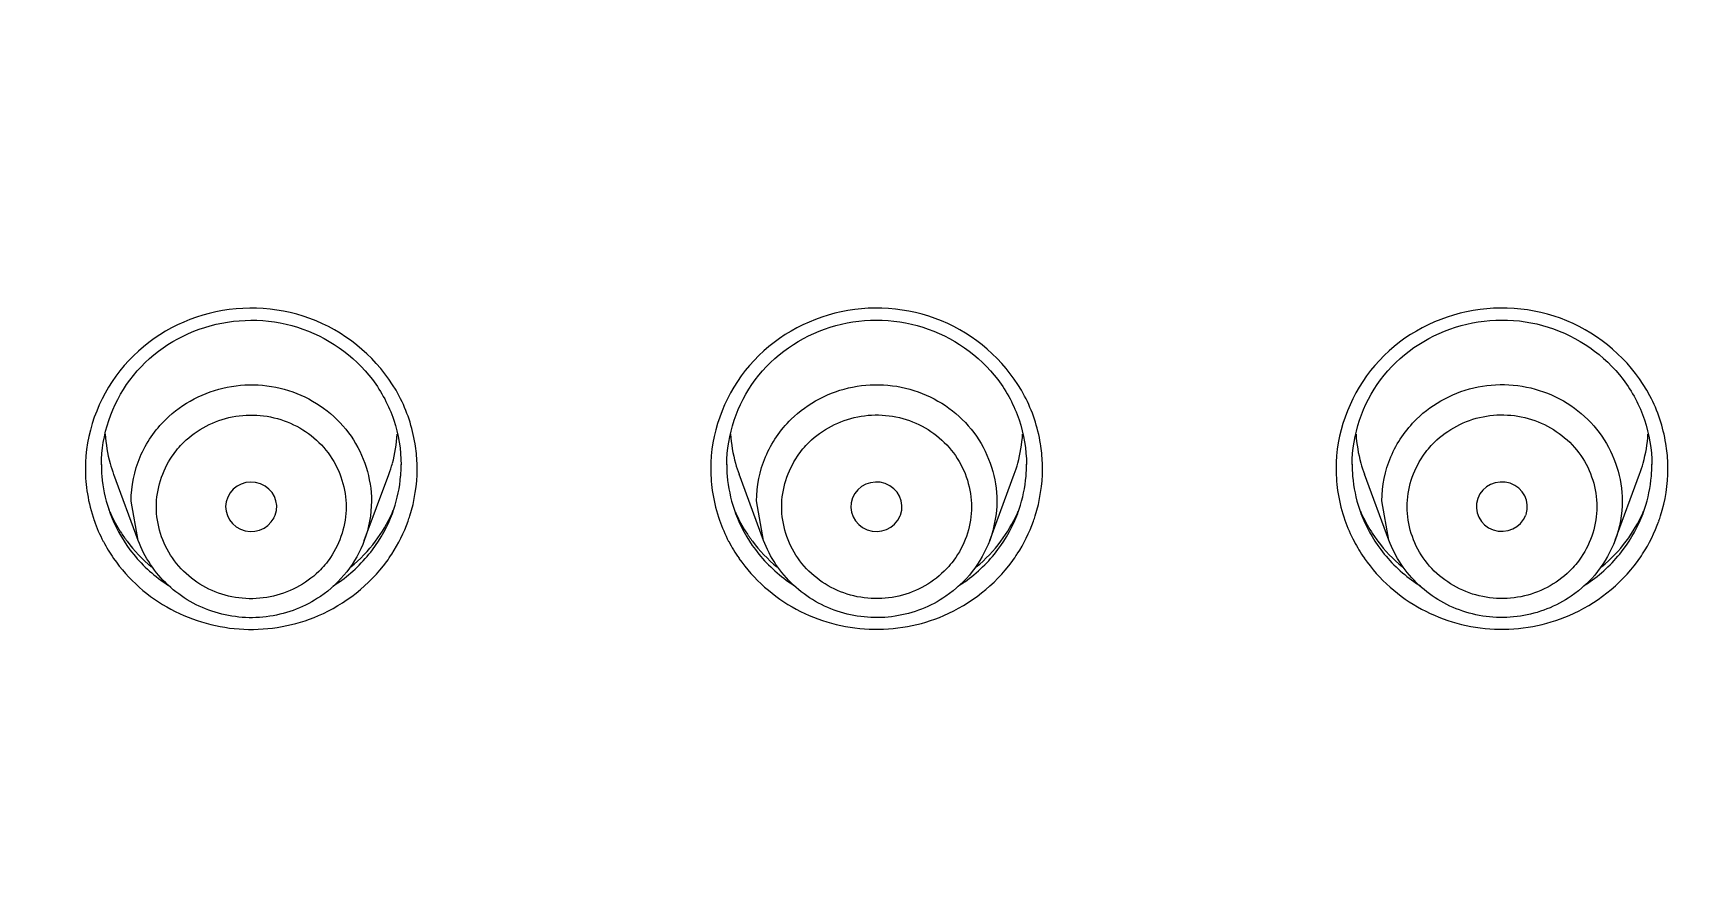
# Model space of a CAD drawing. Extents: x 1777 to 3131, y 3495 to 4487.
# Drawn here: x 2308.2 to 2327.91, y 4081.88 to 4092.01 of the extents above; entities that cross this region are included whole.
import ezdxf

# ---------------------------------------------------------------- set-up
doc = ezdxf.new("R2010")
doc.units = 0
doc.header["$LTSCALE"] = 30
doc.header["$MEASUREMENT"] = 0
for name, color, linetype in [('F3A55-R01_DXF_CONTINUOUS_LINE', 7, 'CONTINUOUS'), ('F3A55-R02_DXF_CONTINUOUS_LINE', 7, 'CONTINUOUS'), ('F3A55-R05_DXF_CONTINUOUS_LINE', 7, 'CONTINUOUS')]:
    doc.layers.add(name, color=color, linetype=linetype)

msp = doc.modelspace()

# ---------------------------------------------------------------- linework, layer by layer
at = {"layer": 'F3A55-R01_DXF_CONTINUOUS_LINE', "color": 9, "linetype": 'Continuous'}
for points, knots in [([(2291.632, 4163.749, 0), (2295.944, 4163.049, 0), (2304.434, 4160.78, 0), (2316.168, 4154.894, 0), (2326.405, 4146.785, 0), (2334.693, 4136.797, 0), (2340.671, 4125.36, 0), (2344.078, 4112.966, 0), (2344.762, 4100.161, 0), (2343.382, 4091.714, 0), (2342.255, 4087.625, 0)], [0, 0, 0, 0, 0.127243, 0.253926, 0.379839, 0.504913, 0.62922, 0.752956, 0.876436, 1, 1, 1, 1]), ([(2308.828, 4048.902, 0), (2313.83, 4051.4, 0), (2323.155, 4057.788, 0), (2333.856, 4070.803, 0), (2340.405, 4086.203, 0), (2341.636, 4097.29, 0), (2341.445, 4102.759, 0)], [0, 0, 0, 0, 0.252968, 0.503673, 0.752384, 1, 1, 1, 1]), ([(2308.919, 4048.68, 0), (2313.942, 4051.189, 0), (2323.305, 4057.604, 0), (2334.044, 4070.675, 0), (2340.613, 4086.141, 0), (2341.84, 4097.274, 0), (2341.643, 4102.766, 0)], [0, 0, 0, 0, 0.252969, 0.503672, 0.752383, 1, 1, 1, 1]), ([(2342.684, 4100.746, 0), (2342.678, 4095.328, 0), (2341.136, 4084.405, 0), (2334.324, 4069.315, 0), (2323.579, 4056.573, 0), (2314.324, 4050.302, 0), (2309.375, 4047.824, 0)], [0, 0, 0, 0, 0.247599, 0.496353, 0.747078, 1, 1, 1, 1])]:
    msp.add_open_spline(points, degree=3, knots=knots, dxfattribs=at)
at = {"layer": 'F3A55-R02_DXF_CONTINUOUS_LINE', "color": 7, "linetype": 'Continuous'}
for p, q in [((2309.114, 4086.329, 0), (2309.114, 4086.328, 0)), ((2312.452, 4086.328, 0), (2312.452, 4086.329, 0)), ((2316.514, 4086.33, 0), (2316.514, 4086.329, 0)), ((2319.852, 4086.329, 0), (2319.852, 4086.33, 0)), ((2323.914, 4086.331, 0), (2323.914, 4086.33, 0)), ((2327.252, 4086.33, 0), (2327.252, 4086.331, 0))]:
    msp.add_line(p, q, dxfattribs=at)
at = {"layer": 'F3A55-R02_DXF_CONTINUOUS_LINE', "color": 9, "linetype": 'Continuous'}
for centre, radius, start, end in [((2310.9, 4086.857, 0), 1.846, 2.0953, 9.2557), ((2318.3, 4086.859, 0), 1.846, 2.0953, 9.2557), ((2325.7, 4086.86, 0), 1.846, 2.0953, 9.2557), ((2310.642, 4086.858, 0), 1.822, 177.6268, 180.006), ((2318.042, 4086.859, 0), 1.822, 177.6268, 180.006), ((2318.31, 4086.859, 0), 1.836, 0.009, 2.0923), ((2325.442, 4086.86, 0), 1.822, 177.6268, 180.006), ((2325.71, 4086.86, 0), 1.836, 0.009, 2.0923), ((2310.665, 4086.858, 0), 1.845, 180.0194, 189.2553), ((2310.888, 4086.86, 0), 1.858, 342.435, 359.9351), ((2310.91, 4086.858, 0), 1.836, 0.009, 2.0923), ((2318.065, 4086.859, 0), 1.845, 180.0194, 189.2553), ((2318.288, 4086.861, 0), 1.858, 342.435, 359.9351), ((2325.465, 4086.86, 0), 1.845, 180.0194, 189.2553), ((2325.688, 4086.862, 0), 1.858, 342.435, 359.9351), ((2310.673, 4086.86, 0), 1.853, 189.275, 199.2994), ((2318.073, 4086.861, 0), 1.853, 189.275, 199.2994), ((2325.473, 4086.862, 0), 1.853, 189.275, 199.2994), ((2310.69, 4086.867, 0), 1.872, 199.3123, 207.6564), ((2310.713, 4086.925, 0), 1.707, 200.4686, 216.8922), ((2310.853, 4086.925, 0), 1.707, 323.1239, 339.5476), ((2310.868, 4086.871, 0), 1.881, 327.0777, 340.3225), ((2310.901, 4086.857, 0), 1.845, 340.3658, 342.4037), ((2318.09, 4086.868, 0), 1.872, 199.3123, 207.6564), ((2318.113, 4086.926, 0), 1.707, 200.4686, 216.8922), ((2318.253, 4086.926, 0), 1.707, 323.1239, 339.5476), ((2318.268, 4086.872, 0), 1.881, 327.0777, 340.3225), ((2318.301, 4086.858, 0), 1.845, 340.3658, 342.4037), ((2325.49, 4086.869, 0), 1.872, 199.3123, 207.6564), ((2325.513, 4086.927, 0), 1.707, 200.4686, 216.8922), ((2325.653, 4086.927, 0), 1.707, 323.1239, 339.5476), ((2325.668, 4086.873, 0), 1.881, 327.0777, 340.3225), ((2325.701, 4086.86, 0), 1.845, 340.3658, 342.4037), ((2310.702, 4086.874, 0), 1.885, 207.6802, 214.8175), ((2318.102, 4086.875, 0), 1.885, 207.6802, 214.8175), ((2325.502, 4086.876, 0), 1.885, 207.6802, 214.8175), ((2310.861, 4086.875, 0), 1.889, 323.8226, 327.0761), ((2318.261, 4086.876, 0), 1.889, 323.8226, 327.0761), ((2325.661, 4086.877, 0), 1.889, 323.8226, 327.0761), ((2310.758, 4086.967, 0), 1.768, 234.8854, 237.9281), ((2310.808, 4086.967, 0), 1.768, 302.0781, 305.1307), ((2318.158, 4086.968, 0), 1.768, 234.8854, 237.9281), ((2318.208, 4086.968, 0), 1.768, 302.0781, 305.1307), ((2325.558, 4086.969, 0), 1.768, 234.8854, 237.9281), ((2325.608, 4086.969, 0), 1.768, 302.0781, 305.1307)]:
    msp.add_arc(centre, radius, start, end, dxfattribs=at)
at = {"layer": 'F3A55-R02_DXF_CONTINUOUS_LINE', "color": 7, "linetype": 'Continuous'}
for centre, radius, start, end in [((2310.662, 4086.91, 0), 1.653, 180.0169, 184.9002), ((2310.691, 4086.913, 0), 1.682, 184.9142, 198.5118), ((2310.875, 4086.913, 0), 1.682, 341.5044, 355.102), ((2310.904, 4086.91, 0), 1.653, 355.1159, 359.9993), ((2318.062, 4086.911, 0), 1.653, 180.0169, 184.9002), ((2318.091, 4086.914, 0), 1.682, 184.9142, 198.5118), ((2318.275, 4086.914, 0), 1.682, 341.5044, 355.102), ((2318.304, 4086.911, 0), 1.653, 355.1159, 359.9993), ((2325.462, 4086.912, 0), 1.653, 180.0169, 184.9002), ((2325.491, 4086.915, 0), 1.682, 184.9142, 198.5118), ((2325.675, 4086.915, 0), 1.682, 341.5044, 355.102), ((2325.704, 4086.912, 0), 1.653, 355.1159, 359.9993), ((2310.676, 4086.909, 0), 1.667, 198.5403, 200.3725), ((2310.691, 4087.04, 0), 1.727, 202.5446, 204.2339), ((2310.875, 4087.04, 0), 1.727, 335.7594, 337.4716), ((2310.89, 4086.909, 0), 1.667, 339.6436, 341.4758), ((2318.076, 4086.91, 0), 1.667, 198.5403, 200.3725), ((2318.091, 4087.041, 0), 1.727, 202.5446, 204.2339), ((2318.275, 4087.041, 0), 1.727, 335.7594, 337.4716), ((2318.29, 4086.91, 0), 1.667, 339.6436, 341.4758), ((2325.476, 4086.911, 0), 1.667, 198.5403, 200.3725), ((2325.491, 4087.042, 0), 1.727, 202.5446, 204.2339), ((2325.675, 4087.043, 0), 1.727, 335.7594, 337.4716), ((2325.69, 4086.911, 0), 1.667, 339.6436, 341.4758), ((2310.707, 4087.048, 0), 1.744, 204.2467, 212.5574), ((2310.854, 4087.051, 0), 1.75, 323.1155, 335.7289), ((2318.107, 4087.049, 0), 1.744, 204.2467, 212.5574), ((2318.254, 4087.052, 0), 1.75, 323.1155, 335.7289), ((2325.507, 4087.05, 0), 1.744, 204.2467, 212.5574), ((2325.654, 4087.053, 0), 1.75, 323.1155, 335.7289), ((2310.713, 4087.052, 0), 1.751, 212.5558, 216.9072), ((2310.746, 4087.079, 0), 1.794, 216.9687, 230.461), ((2310.82, 4087.079, 0), 1.794, 309.5483, 323.0474), ((2318.113, 4087.053, 0), 1.751, 212.5558, 216.9072), ((2318.146, 4087.08, 0), 1.794, 216.9687, 230.461), ((2318.22, 4087.08, 0), 1.794, 309.5483, 323.0474), ((2325.513, 4087.054, 0), 1.751, 212.5558, 216.9072), ((2325.546, 4087.081, 0), 1.794, 216.9687, 230.461), ((2325.62, 4087.081, 0), 1.794, 309.5483, 323.0474)]:
    msp.add_arc(centre, radius, start, end, dxfattribs=at)
for points, knots in [([(2283.641, 4042.73, 0), (2287.455, 4042.882, 0), (2295.063, 4043.893, 0), (2305.964, 4047.48, 0), (2315.97, 4053.009, 0), (2324.712, 4060.282, 0), (2331.871, 4069.035, 0), (2337.183, 4078.953, 0), (2340.451, 4089.668, 0), (2341.186, 4097.097, 0), (2341.185, 4100.798, 0)], [0, 0, 0, 0, 0.126971, 0.253597, 0.379663, 0.505021, 0.629623, 0.75353, 0.876905, 1, 1, 1, 1]), ([(2309.01, 4086.905, 0), (2309.01, 4087.258, 0), (2309.257, 4087.991, 0), (2310.203, 4088.641, 0), (2311.356, 4088.647, 0), (2311.999, 4088.201, 0), (2312.216, 4087.913, 0)], [0, 0, 0, 0, 0.245001, 0.49554, 0.749435, 1, 1, 1, 1]), ([(2316.41, 4086.906, 0), (2316.41, 4087.259, 0), (2316.657, 4087.992, 0), (2317.603, 4088.643, 0), (2318.756, 4088.648, 0), (2319.399, 4088.202, 0), (2319.616, 4087.914, 0)], [0, 0, 0, 0, 0.245001, 0.49554, 0.749435, 1, 1, 1, 1]), ([(2323.81, 4086.907, 0), (2323.81, 4087.26, 0), (2324.057, 4087.993, 0), (2325.003, 4088.644, 0), (2326.156, 4088.649, 0), (2326.799, 4088.203, 0), (2327.016, 4087.915, 0)], [0, 0, 0, 0, 0.245001, 0.49554, 0.749435, 1, 1, 1, 1])]:
    msp.add_open_spline(points, degree=3, knots=knots, dxfattribs=at)
at = {"layer": 'F3A55-R02_DXF_CONTINUOUS_LINE', "color": 9, "linetype": 'Continuous'}
for points, knots in [([(2340.26, 4100.555, 0), (2340.261, 4096.929, 0), (2339.544, 4089.648, 0), (2336.354, 4079.143, 0), (2331.167, 4069.413, 0), (2324.175, 4060.814, 0), (2315.631, 4053.655, 0), (2305.846, 4048.193, 0), (2295.178, 4044.621, 0), (2287.725, 4043.586, 0), (2283.987, 4043.414, 0)], [0, 0, 0, 0, 0.123071, 0.246424, 0.370316, 0.49491, 0.620269, 0.746349, 0.872998, 1, 1, 1, 1]), ([(2339.843, 4100.535, 0), (2339.844, 4096.939, 0), (2339.133, 4089.717, 0), (2335.973, 4079.299, 0), (2330.836, 4069.646, 0), (2323.908, 4061.113, 0), (2315.443, 4054.005, 0), (2305.746, 4048.576, 0), (2295.171, 4045.019, 0), (2287.782, 4043.98, 0), (2284.075, 4043.803, 0)], [0, 0, 0, 0, 0.123073, 0.246428, 0.370321, 0.494914, 0.620272, 0.74635, 0.872998, 1, 1, 1, 1]), ([(2333.649, 4092.238, 0), (2333.133, 4089.401, 0), (2331.603, 4083.795, 0), (2327.9, 4075.895, 0), (2322.887, 4068.703, 0), (2314.649, 4060.327, 0), (2301.821, 4052.573, 0), (2290.073, 4050.007, 0), (2284.168, 4049.686, 0)], [0, 0, 0, 0, 0.123276, 0.246976, 0.37126, 0.496205, 0.747178, 1, 1, 1, 1]), ([(2312.534, 4087.718, 0), (2312.34, 4088.087, 0), (2311.675, 4088.71, 0), (2310.34, 4088.851, 0), (2309.176, 4088.185, 0), (2308.838, 4087.344, 0), (2308.821, 4086.933, 0)], [0, 0, 0, 0, 0.249381, 0.502551, 0.753689, 1, 1, 1, 1]), ([(2319.934, 4087.719, 0), (2319.74, 4088.088, 0), (2319.075, 4088.711, 0), (2317.74, 4088.852, 0), (2316.576, 4088.187, 0), (2316.238, 4087.345, 0), (2316.221, 4086.934, 0)], [0, 0, 0, 0, 0.249381, 0.502551, 0.753689, 1, 1, 1, 1]), ([(2327.334, 4087.72, 0), (2327.14, 4088.089, 0), (2326.475, 4088.712, 0), (2325.14, 4088.853, 0), (2323.976, 4088.188, 0), (2323.638, 4087.346, 0), (2323.621, 4086.935, 0)], [0, 0, 0, 0, 0.249381, 0.502551, 0.753689, 1, 1, 1, 1]), ([(2309.832, 4085.195, 0), (2310.095, 4085.054, 0), (2310.693, 4084.89, 0), (2311.303, 4085.002, 0), (2311.578, 4085.12, 0)], [0, 0, 0, 0, 0.499695, 1, 1, 1, 1]), ([(2317.232, 4085.196, 0), (2317.495, 4085.055, 0), (2318.093, 4084.891, 0), (2318.703, 4085.003, 0), (2318.978, 4085.121, 0)], [0, 0, 0, 0, 0.499695, 1, 1, 1, 1]), ([(2324.632, 4085.197, 0), (2324.895, 4085.056, 0), (2325.493, 4084.892, 0), (2326.103, 4085.004, 0), (2326.378, 4085.122, 0)], [0, 0, 0, 0, 0.499695, 1, 1, 1, 1])]:
    msp.add_open_spline(points, degree=3, knots=knots, dxfattribs=at)
at = {"layer": 'F3A55-R02_DXF_CONTINUOUS_LINE', "color": 7, "linetype": 'Continuous'}
for points in [[(2312.216, 4087.913, 0), (2312.325, 4087.769, 0), (2312.411, 4087.606, 0), (2312.469, 4087.435, 0)], [(2319.616, 4087.914, 0), (2319.725, 4087.77, 0), (2319.811, 4087.607, 0), (2319.869, 4087.437, 0)], [(2327.016, 4087.915, 0), (2327.125, 4087.771, 0), (2327.211, 4087.608, 0), (2327.269, 4087.438, 0)], [(2312.469, 4087.435, 0), (2312.526, 4087.266, 0), (2312.556, 4087.085, 0), (2312.556, 4086.906, 0)], [(2319.869, 4087.437, 0), (2319.926, 4087.267, 0), (2319.956, 4087.086, 0), (2319.956, 4086.907, 0)], [(2327.269, 4087.438, 0), (2327.326, 4087.268, 0), (2327.356, 4087.087, 0), (2327.356, 4086.908, 0)]]:
    msp.add_open_spline(points, degree=3, dxfattribs=at)
at = {"layer": 'F3A55-R02_DXF_CONTINUOUS_LINE', "color": 9, "linetype": 'Continuous'}
for points in [[(2312.722, 4087.154, 0), (2312.69, 4087.35, 0), (2312.626, 4087.542, 0), (2312.534, 4087.718, 0)], [(2320.122, 4087.155, 0), (2320.09, 4087.351, 0), (2320.026, 4087.544, 0), (2319.934, 4087.719, 0)], [(2327.522, 4087.156, 0), (2327.49, 4087.352, 0), (2327.426, 4087.545, 0), (2327.334, 4087.72, 0)], [(2309.154, 4085.797, 0), (2309.327, 4085.549, 0), (2309.566, 4085.338, 0), (2309.832, 4085.195, 0)], [(2309.348, 4085.9, 0), (2309.457, 4085.754, 0), (2309.592, 4085.625, 0), (2309.741, 4085.52, 0)], [(2311.578, 4085.12, 0), (2311.894, 4085.256, 0), (2312.183, 4085.483, 0), (2312.386, 4085.76, 0)], [(2311.826, 4085.52, 0), (2311.975, 4085.625, 0), (2312.109, 4085.755, 0), (2312.218, 4085.9, 0)], [(2316.554, 4085.798, 0), (2316.727, 4085.55, 0), (2316.966, 4085.339, 0), (2317.232, 4085.196, 0)], [(2316.748, 4085.901, 0), (2316.857, 4085.755, 0), (2316.992, 4085.626, 0), (2317.141, 4085.521, 0)], [(2318.978, 4085.121, 0), (2319.294, 4085.257, 0), (2319.583, 4085.484, 0), (2319.786, 4085.761, 0)], [(2319.226, 4085.521, 0), (2319.375, 4085.626, 0), (2319.509, 4085.756, 0), (2319.618, 4085.901, 0)], [(2323.954, 4085.799, 0), (2324.127, 4085.551, 0), (2324.366, 4085.34, 0), (2324.632, 4085.197, 0)], [(2324.148, 4085.902, 0), (2324.257, 4085.757, 0), (2324.392, 4085.627, 0), (2324.541, 4085.522, 0)], [(2326.378, 4085.122, 0), (2326.694, 4085.258, 0), (2326.983, 4085.485, 0), (2327.186, 4085.762, 0)], [(2326.626, 4085.523, 0), (2326.775, 4085.627, 0), (2326.909, 4085.757, 0), (2327.018, 4085.903, 0)]]:
    msp.add_open_spline(points, degree=3, dxfattribs=at)
at = {"layer": 'F3A55-R05_DXF_CONTINUOUS_LINE', "color": 7, "linetype": 'Continuous'}
for p, q in [((2309.445, 4086.01, 0), (2309.155, 4086.792, 0)), ((2312.121, 4086.01, 0), (2312.411, 4086.792, 0)), ((2316.845, 4086.011, 0), (2316.555, 4086.793, 0)), ((2319.521, 4086.011, 0), (2319.811, 4086.793, 0)), ((2324.245, 4086.012, 0), (2323.955, 4086.794, 0)), ((2326.921, 4086.013, 0), (2327.211, 4086.795, 0)), ((2311.052, 4086.277, 0), (2311.065, 4086.309, 0)), ((2318.462, 4086.3, 0), (2318.465, 4086.31, 0)), ((2325.866, 4086.311, 0), (2325.868, 4086.317, 0))]:
    msp.add_line(p, q, dxfattribs=at)
at = {"layer": 'F3A55-R05_DXF_CONTINUOUS_LINE', "color": 9, "linetype": 'Continuous'}
for p, q in [((2309.445, 4086.01, 0), (2309.362, 4086.476, 0)), ((2316.845, 4086.011, 0), (2316.762, 4086.477, 0)), ((2324.245, 4086.012, 0), (2324.162, 4086.478, 0))]:
    msp.add_line(p, q, dxfattribs=at)
at = {"layer": 'F3A55-R05_DXF_CONTINUOUS_LINE', "color": 7, "linetype": 'Continuous'}
for centre, radius, start, end in [((2310.692, 4087.361, 0), 1.639, 183.3182, 195.5358), ((2310.874, 4087.361, 0), 1.639, 344.4804, 356.6962), ((2318.092, 4087.362, 0), 1.639, 183.3182, 195.5358), ((2318.274, 4087.363, 0), 1.639, 344.4804, 356.6962), ((2325.492, 4087.364, 0), 1.639, 183.3182, 195.5358), ((2325.674, 4087.364, 0), 1.639, 344.4804, 356.6962), ((2310.681, 4087.358, 0), 1.628, 195.5417, 200.3679), ((2310.885, 4087.358, 0), 1.628, 339.6486, 344.475), ((2318.081, 4087.36, 0), 1.628, 195.5417, 200.3679), ((2318.285, 4087.36, 0), 1.628, 339.6486, 344.475), ((2325.481, 4087.361, 0), 1.628, 195.5417, 200.3679), ((2325.685, 4087.361, 0), 1.628, 339.6486, 344.475)]:
    msp.add_arc(centre, radius, start, end, dxfattribs=at)
for centre, major_axis, ratio, start_param, end_param in [((2310.782, 4086.408, 0), (0.302, -0.002), 0.967751, -0.338072, 5.82766), ((2318.181, 4086.409, 0), (0.302, -0.003), 0.967458, -0.335157, 5.912755), ((2325.581, 4086.41, 0), (0.302, -0.004), 0.967099, -0.309772, 5.950084)]:
    msp.add_ellipse(centre, major_axis=major_axis, ratio=ratio, start_param=start_param, end_param=end_param, dxfattribs=at)
at = {"layer": 'F3A55-R05_DXF_CONTINUOUS_LINE', "color": 9, "linetype": 'Continuous'}
for points, knots in [([(2309.772, 4087.443, 0), (2309.967, 4087.634, 0), (2310.487, 4087.906, 0), (2311.349, 4087.826, 0), (2312.03, 4087.297, 0), (2312.205, 4086.744, 0), (2312.205, 4086.476, 0)], [0, 0, 0, 0, 0.251321, 0.504345, 0.754245, 1, 1, 1, 1]), ([(2317.172, 4087.444, 0), (2317.367, 4087.636, 0), (2317.887, 4087.907, 0), (2318.749, 4087.827, 0), (2319.43, 4087.298, 0), (2319.605, 4086.745, 0), (2319.605, 4086.477, 0)], [0, 0, 0, 0, 0.251321, 0.504345, 0.754245, 1, 1, 1, 1]), ([(2324.572, 4087.445, 0), (2324.767, 4087.637, 0), (2325.287, 4087.908, 0), (2326.149, 4087.828, 0), (2326.83, 4087.299, 0), (2327.005, 4086.746, 0), (2327.005, 4086.478, 0)], [0, 0, 0, 0, 0.251321, 0.504345, 0.754245, 1, 1, 1, 1]), ([(2324.784, 4087.173, 0), (2324.939, 4087.324, 0), (2325.349, 4087.539, 0), (2326.03, 4087.475, 0), (2326.568, 4087.058, 0), (2326.706, 4086.621, 0), (2326.706, 4086.409, 0)], [0, 0, 0, 0, 0.251337, 0.504345, 0.754229, 1, 1, 1, 1]), ([(2309.362, 4086.476, 0), (2309.362, 4086.653, 0), (2309.435, 4087.014, 0), (2309.644, 4087.317, 0), (2309.772, 4087.443, 0)], [0, 0, 0, 0, 0.497793, 1, 1, 1, 1]), ([(2309.984, 4087.171, 0), (2310.139, 4087.322, 0), (2310.549, 4087.537, 0), (2311.23, 4087.473, 0), (2311.768, 4087.056, 0), (2311.906, 4086.619, 0), (2311.906, 4086.407, 0)], [0, 0, 0, 0, 0.251337, 0.504345, 0.754229, 1, 1, 1, 1]), ([(2316.762, 4086.477, 0), (2316.762, 4086.654, 0), (2316.835, 4087.015, 0), (2317.044, 4087.318, 0), (2317.172, 4087.444, 0)], [0, 0, 0, 0, 0.497793, 1, 1, 1, 1]), ([(2317.384, 4087.172, 0), (2317.539, 4087.323, 0), (2317.949, 4087.538, 0), (2318.63, 4087.474, 0), (2319.168, 4087.057, 0), (2319.306, 4086.62, 0), (2319.306, 4086.408, 0)], [0, 0, 0, 0, 0.251337, 0.504345, 0.754229, 1, 1, 1, 1]), ([(2324.162, 4086.478, 0), (2324.162, 4086.656, 0), (2324.235, 4087.016, 0), (2324.444, 4087.319, 0), (2324.572, 4087.445, 0)], [0, 0, 0, 0, 0.497793, 1, 1, 1, 1]), ([(2309.66, 4086.407, 0), (2309.66, 4086.616, 0), (2309.752, 4086.906, 0), (2309.933, 4087.121, 0), (2309.984, 4087.171, 0)], [0, 0, 0, 0, 0.745726, 1, 1, 1, 1]), ([(2317.06, 4086.408, 0), (2317.06, 4086.617, 0), (2317.152, 4086.907, 0), (2317.333, 4087.122, 0), (2317.384, 4087.172, 0)], [0, 0, 0, 0, 0.745726, 1, 1, 1, 1]), ([(2324.46, 4086.409, 0), (2324.46, 4086.618, 0), (2324.552, 4086.908, 0), (2324.733, 4087.123, 0), (2324.784, 4087.173, 0)], [0, 0, 0, 0, 0.745726, 1, 1, 1, 1]), ([(2311.582, 4085.643, 0), (2311.427, 4085.492, 0), (2311.017, 4085.278, 0), (2310.336, 4085.341, 0), (2309.798, 4085.759, 0), (2309.66, 4086.196, 0), (2309.66, 4086.407, 0)], [0, 0, 0, 0, 0.251337, 0.504345, 0.754229, 1, 1, 1, 1]), ([(2311.906, 4086.407, 0), (2311.906, 4086.198, 0), (2311.815, 4085.908, 0), (2311.633, 4085.693, 0), (2311.582, 4085.643, 0)], [0, 0, 0, 0, 0.745726, 1, 1, 1, 1]), ([(2318.982, 4085.645, 0), (2318.827, 4085.493, 0), (2318.417, 4085.279, 0), (2317.736, 4085.342, 0), (2317.198, 4085.76, 0), (2317.06, 4086.197, 0), (2317.06, 4086.408, 0)], [0, 0, 0, 0, 0.251337, 0.504345, 0.754229, 1, 1, 1, 1]), ([(2319.306, 4086.408, 0), (2319.306, 4086.199, 0), (2319.215, 4085.91, 0), (2319.033, 4085.695, 0), (2318.982, 4085.645, 0)], [0, 0, 0, 0, 0.745726, 1, 1, 1, 1]), ([(2326.382, 4085.646, 0), (2326.227, 4085.494, 0), (2325.817, 4085.28, 0), (2325.136, 4085.343, 0), (2324.598, 4085.761, 0), (2324.46, 4086.198, 0), (2324.46, 4086.409, 0)], [0, 0, 0, 0, 0.251337, 0.504345, 0.754229, 1, 1, 1, 1]), ([(2326.706, 4086.409, 0), (2326.706, 4086.2, 0), (2326.615, 4085.911, 0), (2326.433, 4085.696, 0), (2326.382, 4085.646, 0)], [0, 0, 0, 0, 0.745726, 1, 1, 1, 1])]:
    msp.add_open_spline(points, degree=3, knots=knots, dxfattribs=at)
for points in [[(2312.205, 4086.476, 0), (2312.205, 4086.318, 0), (2312.176, 4086.158, 0), (2312.121, 4086.01, 0)], [(2319.605, 4086.477, 0), (2319.605, 4086.319, 0), (2319.576, 4086.159, 0), (2319.521, 4086.011, 0)], [(2327.005, 4086.478, 0), (2327.005, 4086.32, 0), (2326.976, 4086.16, 0), (2326.921, 4086.013, 0)]]:
    msp.add_open_spline(points, degree=3, dxfattribs=at)
at = {"layer": 'F3A55-R05_DXF_CONTINUOUS_LINE', "color": 7, "linetype": 'Continuous'}
for points in [[(2311.601, 4085.347, 0), (2311.424, 4085.226, 0), (2311.007, 4085.063, 0), (2310.343, 4085.112, 0), (2309.767, 4085.441, 0), (2309.519, 4085.811, 0), (2309.445, 4086.01, 0)], [(2319.001, 4085.349, 0), (2318.824, 4085.227, 0), (2318.407, 4085.064, 0), (2317.743, 4085.113, 0), (2317.167, 4085.442, 0), (2316.919, 4085.812, 0), (2316.845, 4086.011, 0)], [(2326.401, 4085.35, 0), (2326.224, 4085.228, 0), (2325.807, 4085.065, 0), (2325.143, 4085.114, 0), (2324.567, 4085.443, 0), (2324.319, 4085.813, 0), (2324.245, 4086.012, 0)]]:
    msp.add_open_spline(points, degree=3, knots=[0, 0, 0, 0, 0.250689, 0.502054, 0.752115, 1, 1, 1, 1], dxfattribs=at)
for points in [[(2312.121, 4086.01, 0), (2312.072, 4085.878, 0), (2312.001, 4085.752, 0), (2311.914, 4085.64, 0)], [(2319.521, 4086.011, 0), (2319.472, 4085.879, 0), (2319.401, 4085.753, 0), (2319.314, 4085.641, 0)], [(2326.921, 4086.013, 0), (2326.872, 4085.88, 0), (2326.801, 4085.754, 0), (2326.714, 4085.642, 0)], [(2311.914, 4085.64, 0), (2311.826, 4085.528, 0), (2311.719, 4085.428, 0), (2311.601, 4085.347, 0)], [(2319.314, 4085.641, 0), (2319.226, 4085.529, 0), (2319.119, 4085.429, 0), (2319.001, 4085.349, 0)], [(2326.714, 4085.642, 0), (2326.626, 4085.53, 0), (2326.519, 4085.43, 0), (2326.401, 4085.35, 0)]]:
    msp.add_open_spline(points, degree=3, dxfattribs=at)

doc.saveas('drawing.dxf')
